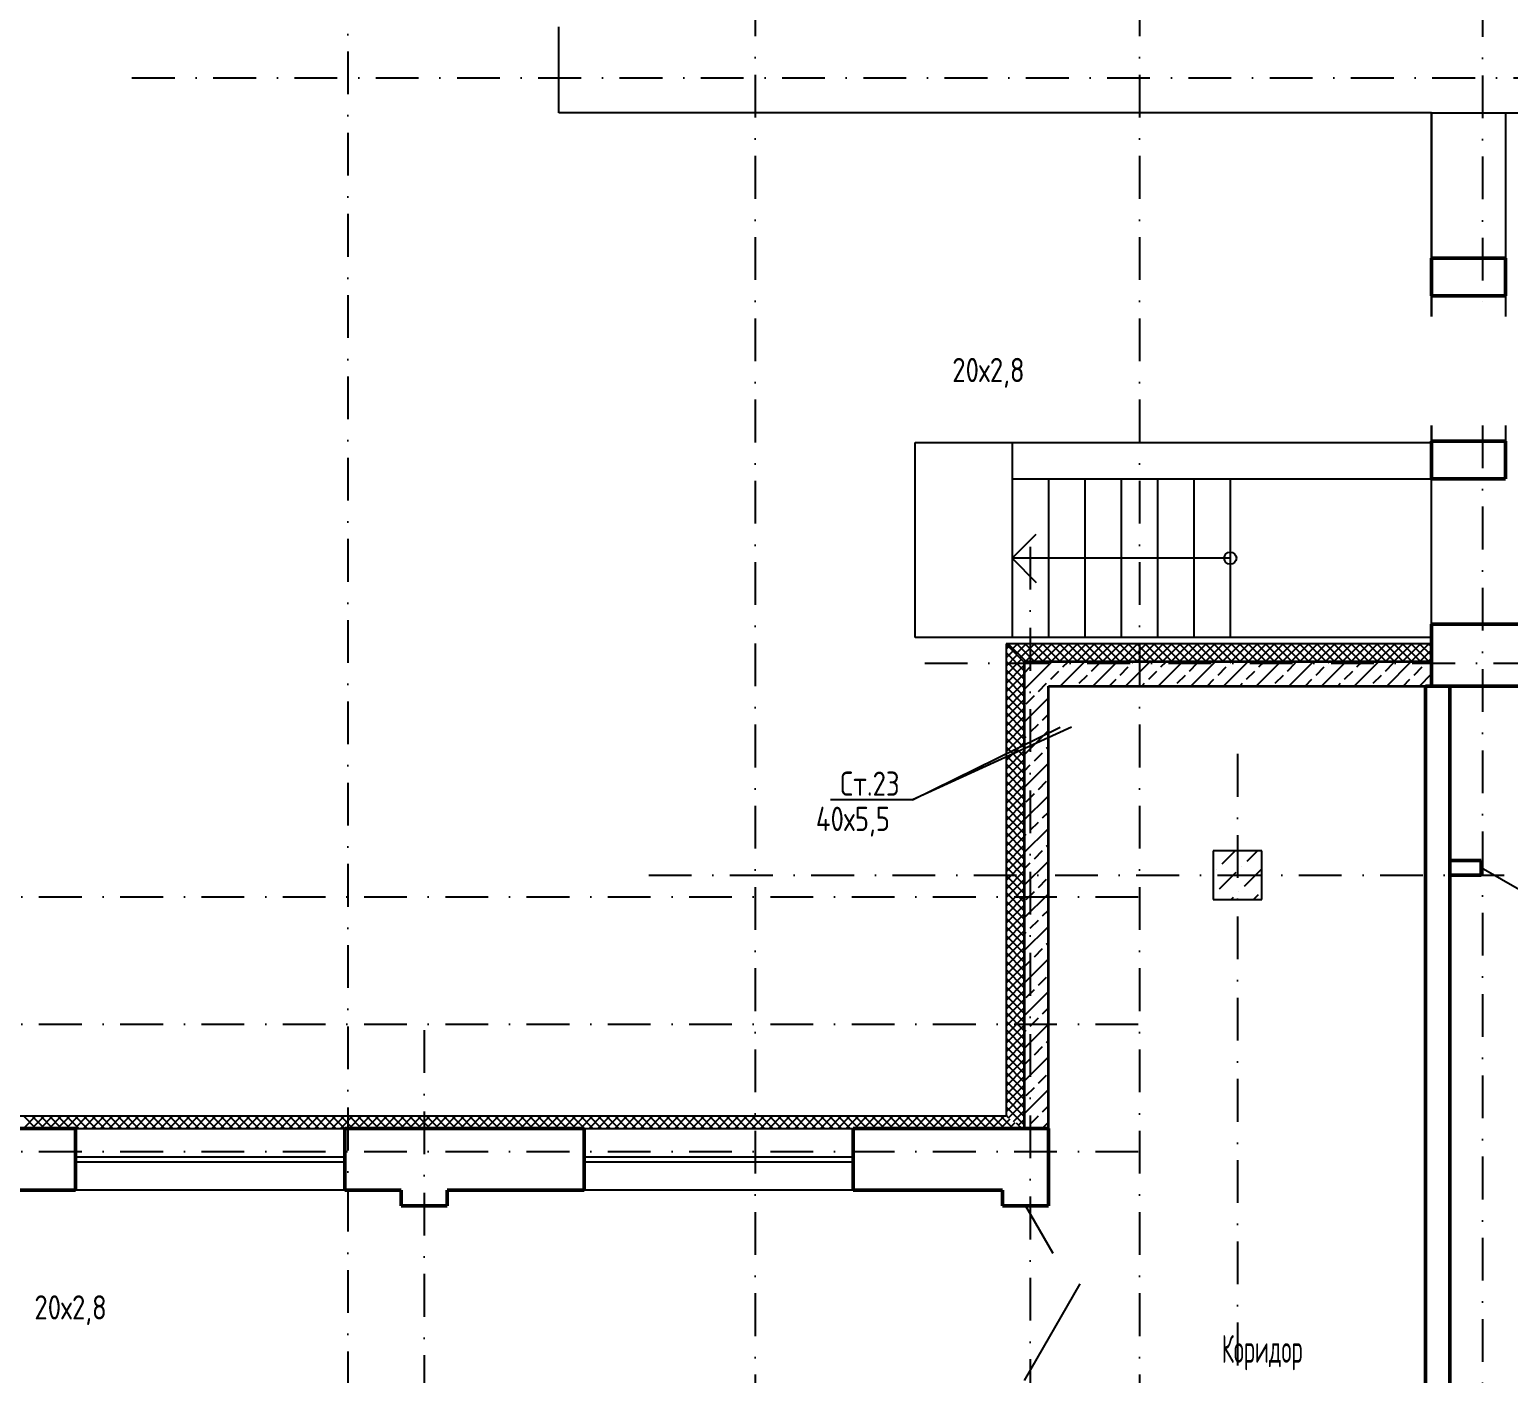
# Model space of a CAD drawing. Extents: x -1560602 to 321118, y -2308202 to -430103.
# Drawn here: x -1506414 to -1494215, y -2112327 to -2101237 of the extents above; entities that cross this region are included whole.
import ezdxf
from ezdxf.enums import TextEntityAlignment as Align

# ---------------------------------------------------------------- set-up
doc = ezdxf.new("R2010")
doc.units = 0
doc.header["$MEASUREMENT"] = 0
doc.linetypes.add('Dot & Dashed', pattern=[670.277762, 352.777767, -176.388884, 0, -141.111112])
doc.linetypes.add('Штрихпунктирная', pattern=[0.670278, 0.352778, -0.176389, 0, -0.141111])
doc.layers.get('0').update_dxf_attribs({"color": 255, "linetype": 'CONTINUOUS'})
doc.layers.add('Диафрагма', color=2, linetype='CONTINUOUS', lineweight=35)
doc.layers.add('стены', color=5, linetype='CONTINUOUS', lineweight=50)
for name, color, linetype in [('Колонна', 7, 'CONTINUOUS'), ('колонна нижнего ряда', 1, 'CONTINUOUS'), ('Оси', 253, 'Dot & Dashed'), ('отделка', 240, 'CONTINUOUS'), ('Текст', 7, 'CONTINUOUS'), ('Утеплитель', 6, 'CONTINUOUS')]:
    doc.layers.add(name, color=color, linetype=linetype)
doc.styles.get("Standard").update_dxf_attribs({"font": 'spds.shx', "width": 0.7, "height": 250})

msp = doc.modelspace()

# ---------------------------------------------------------------- linework, layer by layer
at = {"color": 0, "linetype": 'Continuous'}
for p, q in [((-1502049.3, -2101924.8), (-1502049.3, -2101214.8)), ((-1494849.3, -2101924.8), (-1502049.3, -2101924.8)), ((-1494849.3, -2103604.7), (-1494849.3, -2101924.8)), ((-1494849.3, -2106304.8), (-1494849.3, -2104503.8))]:
    msp.add_line(p, q, dxfattribs=at)
at = {"color": 0, "ltscale": 100}
for p, q in [((-1494849.3, -2101924.8), (-1494849.3, -2103604.7)), ((-1494849.3, -2101924.8), (-1483769.3, -2101924.8)), ((-1494239.3, -2101924.8), (-1494239.3, -2103604.7)), ((-1494849.3, -2104503.8), (-1494849.3, -2104944.8)), ((-1494239.3, -2104503.8), (-1494239.3, -2104944.8)), ((-1499109.3, -2106254.8), (-1499109.3, -2104644.8)), ((-1499109.3, -2104644.8), (-1494849.3, -2104644.8)), ((-1498309.3, -2104644.8), (-1498309.3, -2106254.8)), ((-1498309.3, -2104944.8), (-1494849.3, -2104944.8)), ((-1498009.3, -2104944.8), (-1498009.3, -2106254.8)), ((-1497709.3, -2104944.8), (-1497709.3, -2106254.8)), ((-1497409.3, -2104944.8), (-1497409.3, -2106254.8)), ((-1497109.3, -2104944.8), (-1497109.3, -2106254.8)), ((-1496809.3, -2104944.8), (-1496809.3, -2106254.8)), ((-1496509.3, -2104944.8), (-1496509.4, -2106254.8)), ((-1498309.3, -2105599.8), (-1498109.3, -2105399.8)), ((-1496509.3, -2105599.8), (-1498309.3, -2105599.8)), ((-1498309.3, -2105599.8), (-1498109.3, -2105799.8)), ((-1494849.3, -2106254.8), (-1499109.3, -2106254.8))]:
    msp.add_line(p, q, dxfattribs=at)
at = {"color": 0}
for p, q in [((-1497819.8, -2106993.4), (-1499131.8, -2107593.5, 0)), ((-1499131.8, -2107593.5, 0), (-1497913.7, -2106993.4, 0)), ((-1499131.8, -2107593.5, 0), (-1499806.4, -2107593.5, 0))]:
    msp.add_line(p, q, dxfattribs=at)
at = {"color": 0, "ltscale": 100}
msp.add_circle((-1496509.3, -2105599.8), 50, dxfattribs=at)
at = {"layer": 'Диафрагма', "color": 0, "ltscale": 100}
for p, q in [((-1498209.3, -2106454.8), (-1498209.3, -2110304.5)), ((-1494849.3, -2106454.8), (-1498209.3, -2106454.8)), ((-1494849.3, -2106654.8), (-1494849.3, -2106454.8)), ((-1498009.3, -2110304.5), (-1498009.3, -2106654.8)), ((-1498009.3, -2106654.8), (-1496529.3, -2106654.8)), ((-1496529.3, -2106654.8), (-1494849.3, -2106654.8))]:
    msp.add_line(p, q, dxfattribs=at)
at = {"layer": 'Диафрагма', "color": 0, "lineweight": -3, "ltscale": 100}
for p, q in [((-1498209.3, -2106682.1), (-1497982.1, -2106454.8)), ((-1498209.3, -2106547.3), (-1498159.2, -2106497.2)), ((-1498125.5, -2106463.5), (-1498116.8, -2106454.8)), ((-1497990.8, -2106598.2), (-1497923.4, -2106530.9)), ((-1497912.7, -2106654.8), (-1497712.7, -2106454.8)), ((-1497889.7, -2106497.2), (-1497847.4, -2106454.8)), ((-1497654, -2106530.9), (-1497586.7, -2106463.5)), ((-1497643.2, -2106654.8), (-1497443.2, -2106454.8)), ((-1497418.3, -2106564.5), (-1497350.9, -2106497.2)), ((-1497373.8, -2106654.8), (-1497173.8, -2106454.8)), ((-1497317.3, -2106463.5), (-1497308.5, -2106454.8)), ((-1497182.5, -2106598.2), (-1497115.2, -2106530.9)), ((-1497104.4, -2106654.8), (-1496904.4, -2106454.8)), ((-1497081.5, -2106497.2), (-1497039.1, -2106454.8)), ((-1496845.8, -2106530.9), (-1496778.4, -2106463.5)), ((-1496835, -2106654.8), (-1496635, -2106454.8)), ((-1496610.1, -2106564.5), (-1496542.7, -2106497.2)), ((-1496565.6, -2106654.8), (-1496365.6, -2106454.8)), ((-1496509, -2106463.5), (-1496500.3, -2106454.8)), ((-1496374.3, -2106598.2), (-1496307, -2106530.9)), ((-1496296.2, -2106654.8), (-1496096.2, -2106454.8)), ((-1496273.3, -2106497.2), (-1496230.9, -2106454.8)), ((-1496037.6, -2106530.9), (-1495970.2, -2106463.5)), ((-1496026.8, -2106654.8), (-1495826.8, -2106454.8)), ((-1495801.8, -2106564.5), (-1495734.5, -2106497.2)), ((-1495757.4, -2106654.8), (-1495557.4, -2106454.8)), ((-1495700.8, -2106463.5), (-1495692.1, -2106454.8)), ((-1495566.1, -2106598.2), (-1495498.8, -2106530.9)), ((-1495488, -2106654.8), (-1495288, -2106454.8)), ((-1495465.1, -2106497.2), (-1495422.7, -2106454.8)), ((-1495229.3, -2106530.9), (-1495162, -2106463.5)), ((-1495218.6, -2106654.8), (-1495018.6, -2106454.8)), ((-1494993.6, -2106564.5), (-1494926.3, -2106497.2)), ((-1494892.6, -2106463.5), (-1494883.9, -2106454.8)), ((-1498091.8, -2106699.2), (-1498024.4, -2106631.9)), ((-1497755, -2106631.9), (-1497687.7, -2106564.5)), ((-1497508.5, -2106654.8), (-1497452, -2106598.2)), ((-1497239.1, -2106654.8), (-1497216.2, -2106631.9)), ((-1496946.8, -2106631.9), (-1496879.5, -2106564.5)), ((-1496700.3, -2106654.8), (-1496643.7, -2106598.2)), ((-1496430.9, -2106654.8), (-1496408, -2106631.9)), ((-1496138.6, -2106631.9), (-1496071.2, -2106564.5)), ((-1495892.1, -2106654.8), (-1495835.5, -2106598.2)), ((-1495622.7, -2106654.8), (-1495599.8, -2106631.9)), ((-1495330.4, -2106631.9), (-1495263, -2106564.5)), ((-1495083.9, -2106654.8), (-1495027.3, -2106598.2)), ((-1494949.2, -2106654.8), (-1494849.3, -2106554.9)), ((-1498209.3, -2106951.5), (-1498009.3, -2106751.5)), ((-1498192.8, -2106800.3), (-1498125.5, -2106732.9)), ((-1498058.1, -2106935), (-1498009.3, -2106886.2)), ((-1498209.3, -2107220.9), (-1498009.3, -2107020.9)), ((-1498159.2, -2107036), (-1498091.8, -2106968.6)), ((-1498209.3, -2107086.2), (-1498192.8, -2107069.7)), ((-1498125.5, -2107271.7), (-1498058.1, -2107204.4)), ((-1498024.4, -2107170.7), (-1498009.3, -2107155.6)), ((-1498209.3, -2107490.3), (-1498009.3, -2107290.3)), ((-1498209.3, -2107355.6), (-1498159.2, -2107305.4)), ((-1498091.8, -2107507.5), (-1498024.4, -2107440.1)), ((-1498209.3, -2107759.7), (-1498009.3, -2107559.7)), ((-1498192.8, -2107608.5), (-1498125.5, -2107541.1)), ((-1498058.1, -2107743.2), (-1498009.3, -2107694.4)), ((-1498209.3, -2108029.1), (-1498009.3, -2107829.1)), ((-1498159.2, -2107844.2), (-1498091.8, -2107776.9)), ((-1498209.3, -2107894.4), (-1498192.8, -2107877.9)), ((-1498024.4, -2107978.9), (-1498009.3, -2107963.8)), ((-1498209.3, -2108298.5), (-1498009.3, -2108098.5)), ((-1498209.3, -2108163.8), (-1498159.2, -2108113.6)), ((-1498125.5, -2108080), (-1498058.1, -2108012.6)), ((-1498192.8, -2108416.7), (-1498125.5, -2108349.4)), ((-1498091.8, -2108315.7), (-1498024.4, -2108248.3)), ((-1498209.3, -2108567.9), (-1498009.3, -2108367.9)), ((-1498159.2, -2108652.4), (-1498091.8, -2108585.1)), ((-1498058.1, -2108551.4), (-1498009.3, -2108502.6)), ((-1498209.3, -2108837.3), (-1498009.3, -2108637.3)), ((-1498209.3, -2108702.6), (-1498192.8, -2108686.1)), ((-1498125.5, -2108888.2), (-1498058.1, -2108820.8)), ((-1498024.4, -2108787.2), (-1498009.3, -2108772)), ((-1498209.3, -2109106.7), (-1498009.3, -2108906.7)), ((-1498209.3, -2108972), (-1498159.2, -2108921.9)), ((-1498091.8, -2109123.9), (-1498024.4, -2109056.6)), ((-1498209.3, -2109376.1), (-1498009.3, -2109176.1)), ((-1498192.8, -2109224.9), (-1498125.5, -2109157.6)), ((-1498058.1, -2109359.6), (-1498009.3, -2109310.8)), ((-1498209.3, -2109645.5), (-1498009.3, -2109445.5)), ((-1498159.2, -2109460.7), (-1498091.8, -2109393.3)), ((-1498209.3, -2109510.8), (-1498192.8, -2109494.3)), ((-1498024.4, -2109595.4), (-1498009.3, -2109580.2)), ((-1498125.5, -2109696.4), (-1498058.1, -2109629.1)), ((-1498209.3, -2109914.9), (-1498009.3, -2109714.9)), ((-1498209.3, -2109780.2), (-1498159.2, -2109730.1)), ((-1498091.8, -2109932.1), (-1498024.4, -2109864.8)), ((-1498209.3, -2110184.4), (-1498009.3, -2109984.4)), ((-1498192.8, -2110033.2), (-1498125.5, -2109965.8)), ((-1498058.1, -2110167.9), (-1498009.3, -2110119.1)), ((-1498194.7, -2110304.5), (-1498192.8, -2110302.6)), ((-1498159.2, -2110268.9), (-1498091.8, -2110201.5)), ((-1498060, -2110304.5), (-1498009.3, -2110253.8))]:
    msp.add_line(p, q, dxfattribs=at)
at = {"layer": 'Диафрагма', "color": 0, "linetype": 'Continuous'}
msp.add_line((-1498009.3, -2110304.5), (-1498209.3, -2110304.5), dxfattribs=at)
msp.add_line((-1498009.3, -2110304.5), (-1498209.3, -2110304.5), dxfattribs=at)
at = {"layer": 'Колонна', "color": 0, "linetype": 'Continuous'}
for p, q in [((-1496249.3, -2108014.8), (-1496649.3, -2108014.8)), ((-1496649.3, -2108014.8), (-1496649.3, -2108414.8)), ((-1496249.3, -2108414.8), (-1496249.3, -2108014.8)), ((-1496649.3, -2108414.8), (-1496249.3, -2108414.8))]:
    msp.add_line(p, q, dxfattribs=at)
at = {"layer": 'колонна нижнего ряда', "color": 0, "ltscale": 100}
for p, q in [((-1496575.9, -2108121.5), (-1496469.2, -2108014.8)), ((-1496369, -2108098.5), (-1496285.4, -2108014.8)), ((-1496621.8, -2108167.4), (-1496621.8, -2108167.4)), ((-1496598.8, -2108328.3), (-1496461, -2108190.4)), ((-1496415, -2108144.4), (-1496415, -2108144.4)), ((-1496392, -2108305.3), (-1496254.1, -2108167.4)), ((-1496438, -2108351.3), (-1496438, -2108351.3)), ((-1496644.8, -2108374.2), (-1496644.8, -2108374.2)), ((-1496501.5, -2108414.8), (-1496483.9, -2108397.2)), ((-1496317.7, -2108414.8), (-1496277.1, -2108374.2))]:
    msp.add_line(p, q, dxfattribs=at)
at = {"layer": 'Оси', "color": 0, "linetype": 'Штрихпунктирная', "lineweight": -3, "ltscale": 1000}
for p, q in [((-1500429.3, -2075464.8), (-1500429.3, -2120572.2)), ((-1497259.3, -2075464.8), (-1497259.3, -2128922.6)), ((-1503789.3, -2077284.8), (-1503789.3, -2121201.6)), ((-1494429.3, -2083514.8), (-1494429.3, -2103604.7)), ((-1505569.2, -2101634.8), (-1479114.3, -2101634.8)), ((-1494429.3, -2104503.8), (-1494429.3, -2132549.8)), ((-1498159.3, -2105504.8), (-1498159.3, -2128885.1)), ((-1499029.9, -2106464.8), (-1479114.3, -2106464.8)), ((-1496449.3, -2107214.8), (-1496449.3, -2132549.8)), ((-1501306.6, -2108214.8), (-1479114.3, -2108214.8)), ((-1556614.6, -2108394.8), (-1497159.3, -2108394.8)), ((-1556614.6, -2109444.8), (-1497159.3, -2109444.8)), ((-1503159.3, -2109494.5), (-1503159.3, -2121201.6)), ((-1556614.6, -2110494.8), (-1497159.3, -2110494.8))]:
    msp.add_line(p, q, dxfattribs=at)
at = {"layer": 'отделка', "color": 0, "ltscale": 100}
for p, q in [((-1493651.2, -2108609.8), (-1494439.3, -2108154.8)), ((-1506034.3, -2110304.5), (-1503814.3, -2110304.5)), ((-1501839.3, -2110304.5), (-1499619.3, -2110304.5)), ((-1506034.3, -2110539.5), (-1503814.3, -2110539.5)), ((-1501839.3, -2110539.5), (-1499619.3, -2110539.5)), ((-1506034.3, -2110579.5), (-1503814.3, -2110579.5)), ((-1501839.3, -2110579.5), (-1499619.3, -2110579.5)), ((-1503814.3, -2110814.5), (-1506034.3, -2110814.5)), ((-1499619.3, -2110814.5), (-1501839.3, -2110814.5)), ((-1498199.3, -2110944.5), (-1497974.3, -2111334.2)), ((-1498206.8, -2112384.5), (-1497746.8, -2111587.7))]:
    msp.add_line(p, q, dxfattribs=at)
at = {"layer": 'стены', "color": 0, "ltscale": 100}
for p, q in [((-1494849.3, -2103124.8), (-1494239.3, -2103124.8)), ((-1494849.3, -2103434.8), (-1494849.3, -2103124.8)), ((-1494239.3, -2103124.8), (-1494239.3, -2103434.8)), ((-1494239.3, -2103434.8), (-1494849.3, -2103434.8)), ((-1494849.3, -2104634.8), (-1494239.3, -2104634.8)), ((-1494849.3, -2104944.8), (-1494849.3, -2104634.8)), ((-1494239.3, -2104634.8), (-1494239.3, -2104944.8)), ((-1494239.3, -2104944.8), (-1494849.3, -2104944.8)), ((-1494849.3, -2106144.8), (-1485096.6, -2106144.8)), ((-1494849.3, -2106654.8), (-1494849.3, -2106144.8)), ((-1494899.3, -2106654.8), (-1494699.3, -2106654.8)), ((-1485096.6, -2106654.8), (-1494849.3, -2106654.8)), ((-1494699.3, -2106654.8), (-1485096.6, -2106654.8)), ((-1494439.3, -2108214.8), (-1494439.3, -2108094.8))]:
    msp.add_line(p, q, dxfattribs=at)
at = {"layer": 'стены', "color": 0, "linetype": 'Continuous'}
for p, q in [((-1494899.3, -2106654.8), (-1494899.3, -2117214.8)), ((-1494699.3, -2117214.8), (-1494699.3, -2106654.8)), ((-1494439.3, -2108094.8), (-1494699.3, -2108094.8)), ((-1494699.3, -2108214.8), (-1494439.3, -2108214.8)), ((-1506034.3, -2110304.5), (-1509338, -2110304.5)), ((-1506034.3, -2110304.5), (-1506034.3, -2110374.5)), ((-1506034.3, -2110304.5), (-1506034.3, -2110374.5)), ((-1501839.3, -2110304.5), (-1503814.3, -2110304.5)), ((-1503814.3, -2110304.5), (-1503814.3, -2110374.5)), ((-1503814.3, -2110304.5), (-1503814.3, -2110374.5)), ((-1501839.3, -2110304.5), (-1501839.3, -2110374.5)), ((-1501839.3, -2110304.5), (-1501839.3, -2110374.5)), ((-1498009.3, -2110304.5), (-1499619.3, -2110304.5)), ((-1499619.3, -2110304.5), (-1499619.3, -2110814.5)), ((-1498009.3, -2110814.5), (-1498009.3, -2110304.5)), ((-1506034.3, -2110374.5), (-1506034.3, -2110814.5)), ((-1503814.3, -2110374.5), (-1503814.3, -2110814.5)), ((-1501839.3, -2110374.5), (-1501839.3, -2110814.5)), ((-1509359.3, -2110814.5), (-1506034.3, -2110814.5)), ((-1503814.3, -2110814.5), (-1503349.3, -2110814.5)), ((-1503349.3, -2110814.5), (-1503349.3, -2110944.5)), ((-1502969.3, -2110944.5), (-1502969.3, -2110814.5)), ((-1502969.3, -2110814.5), (-1501839.3, -2110814.5)), ((-1499619.3, -2110814.5), (-1498389.3, -2110814.5)), ((-1498389.3, -2110814.5), (-1498389.3, -2110944.5)), ((-1498009.3, -2110944.5), (-1498009.3, -2110814.5)), ((-1502969.3, -2110944.5), (-1503349.3, -2110944.5)), ((-1498389.3, -2110944.5), (-1498009.3, -2110944.5)), ((-1498389.3, -2110944.5), (-1498389.3, -2110944.5)), ((-1498389.3, -2110944.5), (-1498389.3, -2110944.5))]:
    msp.add_line(p, q, dxfattribs=at)
at = {"layer": 'Утеплитель', "color": 0, "ltscale": 100}
for p, q in [((-1494849.3, -2106304.8), (-1498359.3, -2106304.8)), ((-1498359.3, -2106304.8), (-1498359.3, -2110204.5)), ((-1498209.3, -2106457.6), (-1498359.3, -2106307.6)), ((-1498359.3, -2106349.6), (-1498336.9, -2106327.2)), ((-1498359.3, -2106420.3), (-1498301.5, -2106362.6)), ((-1498209.3, -2106528.3), (-1498359.3, -2106378.3)), ((-1498359.3, -2106491.1), (-1498266.2, -2106397.9)), ((-1498347.3, -2106316.9), (-1498335.2, -2106304.8)), ((-1498191.4, -2106454.8), (-1498341.4, -2106304.8)), ((-1498311.9, -2106352.2), (-1498264.5, -2106304.8)), ((-1498276.5, -2106387.6), (-1498193.8, -2106304.8)), ((-1498120.7, -2106454.8), (-1498270.7, -2106304.8)), ((-1498241.2, -2106422.9), (-1498123.1, -2106304.8)), ((-1498202.4, -2106454.8), (-1498052.4, -2106304.8)), ((-1498050, -2106454.8), (-1498200, -2106304.8)), ((-1498131.6, -2106454.8), (-1497981.6, -2106304.8)), ((-1497979.3, -2106454.8), (-1498129.3, -2106304.8)), ((-1498060.9, -2106454.8), (-1497910.9, -2106304.8)), ((-1497908.6, -2106454.8), (-1498058.6, -2106304.8)), ((-1497990.2, -2106454.8), (-1497840.2, -2106304.8)), ((-1497837.9, -2106454.8), (-1497987.9, -2106304.8)), ((-1497919.5, -2106454.8), (-1497769.5, -2106304.8)), ((-1497767.2, -2106454.8), (-1497917.2, -2106304.8)), ((-1497848.8, -2106454.8), (-1497698.8, -2106304.8)), ((-1497696.5, -2106454.8), (-1497846.5, -2106304.8)), ((-1497778.1, -2106454.8), (-1497628.1, -2106304.8)), ((-1497625.7, -2106454.8), (-1497775.7, -2106304.8)), ((-1497707.4, -2106454.8), (-1497557.4, -2106304.8)), ((-1497555, -2106454.8), (-1497705, -2106304.8)), ((-1497636.7, -2106454.8), (-1497486.7, -2106304.8)), ((-1497484.3, -2106454.8), (-1497634.3, -2106304.8)), ((-1497566, -2106454.8), (-1497416, -2106304.8)), ((-1497413.6, -2106454.8), (-1497563.6, -2106304.8)), ((-1497495.2, -2106454.8), (-1497345.2, -2106304.8)), ((-1497342.9, -2106454.8), (-1497492.9, -2106304.8)), ((-1497424.5, -2106454.8), (-1497274.5, -2106304.8)), ((-1497272.2, -2106454.8), (-1497422.2, -2106304.8)), ((-1497353.8, -2106454.8), (-1497203.8, -2106304.8)), ((-1497201.5, -2106454.8), (-1497351.5, -2106304.8)), ((-1497283.1, -2106454.8), (-1497133.1, -2106304.8)), ((-1497130.8, -2106454.8), (-1497280.8, -2106304.8)), ((-1497212.4, -2106454.8), (-1497062.4, -2106304.8)), ((-1497060.1, -2106454.8), (-1497210.1, -2106304.8)), ((-1497141.7, -2106454.8), (-1496991.7, -2106304.8)), ((-1496989.4, -2106454.8), (-1497139.4, -2106304.8)), ((-1497071, -2106454.8), (-1496921, -2106304.8)), ((-1496918.6, -2106454.8), (-1497068.6, -2106304.8)), ((-1497000.3, -2106454.8), (-1496850.3, -2106304.8)), ((-1496847.9, -2106454.8), (-1496997.9, -2106304.8)), ((-1496929.6, -2106454.8), (-1496779.6, -2106304.8)), ((-1496777.2, -2106454.8), (-1496927.2, -2106304.8)), ((-1496858.8, -2106454.8), (-1496708.8, -2106304.8)), ((-1496706.5, -2106454.8), (-1496856.5, -2106304.8)), ((-1496788.1, -2106454.8), (-1496638.1, -2106304.8)), ((-1496635.8, -2106454.8), (-1496785.8, -2106304.8)), ((-1496717.4, -2106454.8), (-1496567.4, -2106304.8)), ((-1496565.1, -2106454.8), (-1496715.1, -2106304.8)), ((-1496646.7, -2106454.8), (-1496496.7, -2106304.8)), ((-1496494.4, -2106454.8), (-1496644.4, -2106304.8)), ((-1496576, -2106454.8), (-1496426, -2106304.8)), ((-1496423.7, -2106454.8), (-1496573.7, -2106304.8)), ((-1496505.3, -2106454.8), (-1496355.3, -2106304.8)), ((-1496353, -2106454.8), (-1496503, -2106304.8)), ((-1496434.6, -2106454.8), (-1496284.6, -2106304.8)), ((-1496282.2, -2106454.8), (-1496432.2, -2106304.8)), ((-1496363.9, -2106454.8), (-1496213.9, -2106304.8)), ((-1496211.5, -2106454.8), (-1496361.5, -2106304.8)), ((-1496293.2, -2106454.8), (-1496143.2, -2106304.8)), ((-1496140.8, -2106454.8), (-1496290.8, -2106304.8)), ((-1496222.5, -2106454.8), (-1496072.5, -2106304.8)), ((-1496070.1, -2106454.8), (-1496220.1, -2106304.8)), ((-1496151.7, -2106454.8), (-1496001.7, -2106304.8)), ((-1495999.4, -2106454.8), (-1496149.4, -2106304.8)), ((-1496081, -2106454.8), (-1495931, -2106304.8)), ((-1495928.7, -2106454.8), (-1496078.7, -2106304.8)), ((-1496010.3, -2106454.8), (-1495860.3, -2106304.8)), ((-1495858, -2106454.8), (-1496008, -2106304.8)), ((-1495939.6, -2106454.8), (-1495789.6, -2106304.8)), ((-1495787.3, -2106454.8), (-1495937.3, -2106304.8)), ((-1495868.9, -2106454.8), (-1495718.9, -2106304.8)), ((-1495716.6, -2106454.8), (-1495866.6, -2106304.8)), ((-1495798.2, -2106454.8), (-1495648.2, -2106304.8)), ((-1495645.8, -2106454.8), (-1495795.8, -2106304.8)), ((-1495727.5, -2106454.8), (-1495577.5, -2106304.8)), ((-1495575.1, -2106454.8), (-1495725.1, -2106304.8)), ((-1495656.8, -2106454.8), (-1495506.8, -2106304.8)), ((-1495504.4, -2106454.8), (-1495654.4, -2106304.8)), ((-1495586.1, -2106454.8), (-1495436.1, -2106304.8)), ((-1495433.7, -2106454.8), (-1495583.7, -2106304.8)), ((-1495515.3, -2106454.8), (-1495365.3, -2106304.8)), ((-1495363, -2106454.8), (-1495513, -2106304.8)), ((-1495444.6, -2106454.8), (-1495294.6, -2106304.8)), ((-1495292.3, -2106454.8), (-1495442.3, -2106304.8)), ((-1495373.9, -2106454.8), (-1495223.9, -2106304.8)), ((-1495221.6, -2106454.8), (-1495371.6, -2106304.8)), ((-1495303.2, -2106454.8), (-1495153.2, -2106304.8)), ((-1495150.9, -2106454.8), (-1495300.9, -2106304.8)), ((-1495232.5, -2106454.8), (-1495082.5, -2106304.8)), ((-1495080.2, -2106454.8), (-1495230.2, -2106304.8)), ((-1495161.8, -2106454.8), (-1495011.8, -2106304.8)), ((-1495009.5, -2106454.8), (-1495159.5, -2106304.8)), ((-1495091.1, -2106454.8), (-1494941.1, -2106304.8)), ((-1494938.7, -2106454.8), (-1495088.7, -2106304.8)), ((-1495020.4, -2106454.8), (-1494870.4, -2106304.8)), ((-1494868, -2106454.8), (-1495018, -2106304.8)), ((-1494949.7, -2106454.8), (-1494849.3, -2106354.5)), ((-1494849.3, -2106402.8), (-1494947.3, -2106304.8)), ((-1494849.3, -2106332.1), (-1494876.6, -2106304.8)), ((-1494849.3, -2106454.8), (-1494849.3, -2106304.8)), ((-1498359.3, -2106561.8), (-1498230.8, -2106433.3)), ((-1498209.3, -2106599), (-1498359.3, -2106449)), ((-1498359.3, -2106632.5), (-1498209.3, -2106482.5)), ((-1498209.3, -2106669.8), (-1498359.3, -2106519.8)), ((-1494879, -2106454.8), (-1494849.3, -2106425.2)), ((-1498359.3, -2106703.2), (-1498209.3, -2106553.2)), ((-1498209.3, -2106740.5), (-1498359.3, -2106590.5)), ((-1498359.3, -2106773.9), (-1498209.3, -2106623.9)), ((-1498209.3, -2106811.2), (-1498359.3, -2106661.2)), ((-1498359.3, -2106844.6), (-1498209.3, -2106694.6)), ((-1498209.3, -2106881.9), (-1498359.3, -2106731.9)), ((-1498359.3, -2106915.3), (-1498209.3, -2106765.3)), ((-1498209.3, -2106952.6), (-1498359.3, -2106802.6)), ((-1498359.3, -2106986), (-1498209.3, -2106836)), ((-1498209.3, -2107023.3), (-1498359.3, -2106873.3)), ((-1498359.3, -2107056.7), (-1498209.3, -2106906.7)), ((-1498209.3, -2107094), (-1498359.3, -2106944)), ((-1498359.3, -2107127.4), (-1498209.3, -2106977.4)), ((-1498209.3, -2107164.7), (-1498359.3, -2107014.7)), ((-1498359.3, -2107198.2), (-1498209.3, -2107048.2)), ((-1498209.3, -2107235.4), (-1498359.3, -2107085.4)), ((-1498359.3, -2107268.9), (-1498209.3, -2107118.9)), ((-1498209.3, -2107306.2), (-1498359.3, -2107156.2)), ((-1498359.3, -2107339.6), (-1498209.3, -2107189.6)), ((-1498209.3, -2107376.9), (-1498359.3, -2107226.9)), ((-1498359.3, -2107410.3), (-1498209.3, -2107260.3)), ((-1498209.3, -2107447.6), (-1498359.3, -2107297.6)), ((-1498359.3, -2107481), (-1498209.3, -2107331)), ((-1498209.3, -2107518.3), (-1498359.3, -2107368.3)), ((-1498359.3, -2107551.7), (-1498209.3, -2107401.7)), ((-1498209.3, -2107589), (-1498359.3, -2107439)), ((-1498359.3, -2107622.4), (-1498209.3, -2107472.4)), ((-1498209.3, -2107659.7), (-1498359.3, -2107509.7)), ((-1498359.3, -2107693.1), (-1498209.3, -2107543.1)), ((-1498209.3, -2107730.4), (-1498359.3, -2107580.4)), ((-1498359.3, -2107763.8), (-1498209.3, -2107613.8)), ((-1498209.3, -2107801.1), (-1498359.3, -2107651.1)), ((-1498359.3, -2107834.6), (-1498209.3, -2107684.6)), ((-1498209.3, -2107871.8), (-1498359.3, -2107721.8)), ((-1498359.3, -2107905.3), (-1498209.3, -2107755.3)), ((-1498209.3, -2107942.6), (-1498359.3, -2107792.6)), ((-1498359.3, -2107976), (-1498209.3, -2107826)), ((-1498209.3, -2108013.3), (-1498359.3, -2107863.3)), ((-1498359.3, -2108046.7), (-1498209.3, -2107896.7)), ((-1498209.3, -2108084), (-1498359.3, -2107934)), ((-1498359.3, -2108117.4), (-1498209.3, -2107967.4)), ((-1498209.3, -2108154.7), (-1498359.3, -2108004.7)), ((-1498359.3, -2108188.1), (-1498209.3, -2108038.1)), ((-1498209.3, -2108225.4), (-1498359.3, -2108075.4)), ((-1498359.3, -2108258.8), (-1498209.3, -2108108.8)), ((-1498209.3, -2108296.1), (-1498359.3, -2108146.1)), ((-1498359.3, -2108329.5), (-1498209.3, -2108179.5)), ((-1498209.3, -2108366.8), (-1498359.3, -2108216.8)), ((-1498359.3, -2108400.2), (-1498209.3, -2108250.2)), ((-1498209.3, -2108437.5), (-1498359.3, -2108287.5)), ((-1498359.3, -2108471), (-1498209.3, -2108321)), ((-1498209.3, -2108508.2), (-1498359.3, -2108358.2)), ((-1498359.3, -2108541.7), (-1498209.3, -2108391.7)), ((-1498209.3, -2108578.9), (-1498359.3, -2108428.9)), ((-1498359.3, -2108612.4), (-1498209.3, -2108462.4)), ((-1498209.3, -2108649.7), (-1498359.3, -2108499.7)), ((-1498359.3, -2108683.1), (-1498209.3, -2108533.1)), ((-1498209.3, -2108720.4), (-1498359.3, -2108570.4)), ((-1498359.3, -2108753.8), (-1498209.3, -2108603.8)), ((-1498209.3, -2108791.1), (-1498359.3, -2108641.1)), ((-1498359.3, -2108824.5), (-1498209.3, -2108674.5)), ((-1498209.3, -2108861.8), (-1498359.3, -2108711.8)), ((-1498359.3, -2108895.2), (-1498209.3, -2108745.2)), ((-1498209.3, -2108932.5), (-1498359.3, -2108782.5)), ((-1498359.3, -2108965.9), (-1498209.3, -2108815.9)), ((-1498209.3, -2109003.2), (-1498359.3, -2108853.2)), ((-1498359.3, -2109036.6), (-1498209.3, -2108886.6)), ((-1498209.3, -2109073.9), (-1498359.3, -2108923.9)), ((-1498359.3, -2109107.3), (-1498209.3, -2108957.3)), ((-1498209.3, -2109144.6), (-1498359.3, -2108994.6)), ((-1498359.3, -2109178.1), (-1498209.3, -2109028.1)), ((-1498209.3, -2109215.3), (-1498359.3, -2109065.3)), ((-1498359.3, -2109248.8), (-1498209.3, -2109098.8)), ((-1498209.3, -2109286.1), (-1498359.3, -2109136.1)), ((-1498359.3, -2109319.5), (-1498209.3, -2109169.5)), ((-1498209.3, -2109356.8), (-1498359.3, -2109206.8)), ((-1498359.3, -2109390.2), (-1498209.3, -2109240.2)), ((-1498209.3, -2109427.5), (-1498359.3, -2109277.5)), ((-1498359.3, -2109460.9), (-1498209.3, -2109310.9)), ((-1498209.3, -2109498.2), (-1498359.3, -2109348.2)), ((-1498359.3, -2109531.6), (-1498209.3, -2109381.6)), ((-1498209.3, -2109568.9), (-1498359.3, -2109418.9)), ((-1498359.3, -2109602.3), (-1498209.3, -2109452.3)), ((-1498209.3, -2109639.6), (-1498359.3, -2109489.6)), ((-1498359.3, -2109673), (-1498209.3, -2109523)), ((-1498209.3, -2109710.3), (-1498359.3, -2109560.3)), ((-1498359.3, -2109743.7), (-1498209.3, -2109593.7)), ((-1498209.3, -2109781), (-1498359.3, -2109631)), ((-1498359.3, -2109814.5), (-1498209.3, -2109664.5)), ((-1498209.3, -2109851.7), (-1498359.3, -2109701.7)), ((-1498359.3, -2109885.2), (-1498209.3, -2109735.2)), ((-1498209.3, -2109922.5), (-1498359.3, -2109772.5)), ((-1498359.3, -2109955.9), (-1498209.3, -2109805.9)), ((-1498209.3, -2109993.2), (-1498359.3, -2109843.2)), ((-1498359.3, -2110026.6), (-1498209.3, -2109876.6)), ((-1498209.3, -2110063.9), (-1498359.3, -2109913.9)), ((-1498359.3, -2110097.3), (-1498209.3, -2109947.3)), ((-1498209.3, -2110134.6), (-1498359.3, -2109984.6)), ((-1498359.3, -2110168), (-1498209.3, -2110018)), ((-1498209.3, -2110205.3), (-1498359.3, -2110055.3)), ((-1498209.3, -2110276), (-1498359.3, -2110126)), ((-1498338.8, -2110218.2), (-1498209.3, -2110088.7)), ((-1498296.3, -2110246.4), (-1498209.3, -2110159.4)), ((-1498336.1, -2110219.9), (-1498359.3, -2110196.7)), ((-1498253.9, -2110274.7), (-1498209.3, -2110230.1)), ((-1498211.5, -2110303), (-1498209.3, -2110300.8))]:
    msp.add_line(p, q, dxfattribs=at)
at = {"layer": 'Утеплитель', "color": 0, "linetype": 'Continuous'}
for p, q in [((-1498359.3, -2110204.5), (-1508894.3, -2110204.5)), ((-1506465.4, -2110304.5), (-1506365.4, -2110204.5)), ((-1506362.6, -2110304.5), (-1506462.6, -2110204.5)), ((-1506394.6, -2110304.5), (-1506294.6, -2110204.5)), ((-1506291.9, -2110304.5), (-1506391.9, -2110204.5)), ((-1506323.9, -2110304.5), (-1506223.9, -2110204.5)), ((-1506221.2, -2110304.5), (-1506321.2, -2110204.5)), ((-1506253.2, -2110304.5), (-1506153.2, -2110204.5)), ((-1506150.5, -2110304.5), (-1506250.5, -2110204.5)), ((-1506182.5, -2110304.5), (-1506082.5, -2110204.5)), ((-1506079.7, -2110304.5), (-1506179.7, -2110204.5)), ((-1506111.8, -2110304.5), (-1506011.8, -2110204.5)), ((-1506009, -2110304.5), (-1506109, -2110204.5)), ((-1506041.1, -2110304.5), (-1505941.1, -2110204.5)), ((-1505938.3, -2110304.5), (-1506038.3, -2110204.5)), ((-1505970.4, -2110304.5), (-1505870.4, -2110204.5)), ((-1505867.6, -2110304.5), (-1505967.6, -2110204.5)), ((-1505899.7, -2110304.5), (-1505799.7, -2110204.5)), ((-1505796.9, -2110304.5), (-1505896.9, -2110204.5)), ((-1505829, -2110304.5), (-1505729, -2110204.5)), ((-1505726.2, -2110304.5), (-1505826.2, -2110204.5)), ((-1505758.3, -2110304.5), (-1505658.3, -2110204.5)), ((-1505655.5, -2110304.5), (-1505755.5, -2110204.5)), ((-1505687.5, -2110304.5), (-1505587.5, -2110204.5)), ((-1505584.8, -2110304.5), (-1505684.8, -2110204.5)), ((-1505616.8, -2110304.5), (-1505516.8, -2110204.5)), ((-1505514.1, -2110304.5), (-1505614.1, -2110204.5)), ((-1505546.1, -2110304.5), (-1505446.1, -2110204.5)), ((-1505443.4, -2110304.5), (-1505543.4, -2110204.5)), ((-1505475.4, -2110304.5), (-1505375.4, -2110204.5)), ((-1505372.6, -2110304.5), (-1505472.6, -2110204.5)), ((-1505404.7, -2110304.5), (-1505304.7, -2110204.5)), ((-1505301.9, -2110304.5), (-1505401.9, -2110204.5)), ((-1505334, -2110304.5), (-1505234, -2110204.5)), ((-1505231.2, -2110304.5), (-1505331.2, -2110204.5)), ((-1505263.3, -2110304.5), (-1505163.3, -2110204.5)), ((-1505160.5, -2110304.5), (-1505260.5, -2110204.5)), ((-1505192.6, -2110304.5), (-1505092.6, -2110204.5)), ((-1505089.8, -2110304.5), (-1505189.8, -2110204.5)), ((-1505121.9, -2110304.5), (-1505021.9, -2110204.5)), ((-1505019.1, -2110304.5), (-1505119.1, -2110204.5)), ((-1505051.1, -2110304.5), (-1504951.1, -2110204.5)), ((-1504948.4, -2110304.5), (-1505048.4, -2110204.5)), ((-1504980.4, -2110304.5), (-1504880.4, -2110204.5)), ((-1504877.7, -2110304.5), (-1504977.7, -2110204.5)), ((-1504909.7, -2110304.5), (-1504809.7, -2110204.5)), ((-1504807, -2110304.5), (-1504907, -2110204.5)), ((-1504839, -2110304.5), (-1504739, -2110204.5)), ((-1504736.2, -2110304.5), (-1504836.2, -2110204.5)), ((-1504768.3, -2110304.5), (-1504668.3, -2110204.5)), ((-1504665.5, -2110304.5), (-1504765.5, -2110204.5)), ((-1504697.6, -2110304.5), (-1504597.6, -2110204.5)), ((-1504594.8, -2110304.5), (-1504694.8, -2110204.5)), ((-1504626.9, -2110304.5), (-1504526.9, -2110204.5)), ((-1504524.1, -2110304.5), (-1504624.1, -2110204.5)), ((-1504556.2, -2110304.5), (-1504456.2, -2110204.5)), ((-1504453.4, -2110304.5), (-1504553.4, -2110204.5)), ((-1504485.5, -2110304.5), (-1504385.5, -2110204.5)), ((-1504382.7, -2110304.5), (-1504482.7, -2110204.5)), ((-1504414.7, -2110304.5), (-1504314.7, -2110204.5)), ((-1504312, -2110304.5), (-1504412, -2110204.5)), ((-1504344, -2110304.5), (-1504244, -2110204.5)), ((-1504241.3, -2110304.5), (-1504341.3, -2110204.5)), ((-1504273.3, -2110304.5), (-1504173.3, -2110204.5)), ((-1504170.6, -2110304.5), (-1504270.6, -2110204.5)), ((-1504202.6, -2110304.5), (-1504102.6, -2110204.5)), ((-1504099.9, -2110304.5), (-1504199.9, -2110204.5)), ((-1504131.9, -2110304.5), (-1504031.9, -2110204.5)), ((-1504029.1, -2110304.5), (-1504129.1, -2110204.5)), ((-1504061.2, -2110304.5), (-1503961.2, -2110204.5)), ((-1503958.4, -2110304.5), (-1504058.4, -2110204.5)), ((-1503990.5, -2110304.5), (-1503890.5, -2110204.5)), ((-1503887.7, -2110304.5), (-1503987.7, -2110204.5)), ((-1503919.8, -2110304.5), (-1503819.8, -2110204.5)), ((-1503817, -2110304.5), (-1503917, -2110204.5)), ((-1503849.1, -2110304.5), (-1503749.1, -2110204.5)), ((-1503746.3, -2110304.5), (-1503846.3, -2110204.5)), ((-1503778.4, -2110304.5), (-1503678.4, -2110204.5)), ((-1503675.6, -2110304.5), (-1503775.6, -2110204.5)), ((-1503707.6, -2110304.5), (-1503607.6, -2110204.5)), ((-1503604.9, -2110304.5), (-1503704.9, -2110204.5)), ((-1503636.9, -2110304.5), (-1503536.9, -2110204.5)), ((-1503534.2, -2110304.5), (-1503634.2, -2110204.5)), ((-1503566.2, -2110304.5), (-1503466.2, -2110204.5)), ((-1503463.5, -2110304.5), (-1503563.5, -2110204.5)), ((-1503495.5, -2110304.5), (-1503395.5, -2110204.5)), ((-1503392.7, -2110304.5), (-1503492.7, -2110204.5)), ((-1503424.8, -2110304.5), (-1503324.8, -2110204.5)), ((-1503322, -2110304.5), (-1503422, -2110204.5)), ((-1503354.1, -2110304.5), (-1503254.1, -2110204.5)), ((-1503251.3, -2110304.5), (-1503351.3, -2110204.5)), ((-1503283.4, -2110304.5), (-1503183.4, -2110204.5)), ((-1503180.6, -2110304.5), (-1503280.6, -2110204.5)), ((-1503212.7, -2110304.5), (-1503112.7, -2110204.5)), ((-1503109.9, -2110304.5), (-1503209.9, -2110204.5)), ((-1503142, -2110304.5), (-1503042, -2110204.5)), ((-1503039.2, -2110304.5), (-1503139.2, -2110204.5)), ((-1503071.2, -2110304.5), (-1502971.2, -2110204.5)), ((-1502968.5, -2110304.5), (-1503068.5, -2110204.5)), ((-1503000.5, -2110304.5), (-1502900.5, -2110204.5)), ((-1502897.8, -2110304.5), (-1502997.8, -2110204.5)), ((-1502929.8, -2110304.5), (-1502829.8, -2110204.5)), ((-1502827.1, -2110304.5), (-1502927.1, -2110204.5)), ((-1502859.1, -2110304.5), (-1502759.1, -2110204.5)), ((-1502756.3, -2110304.5), (-1502856.3, -2110204.5)), ((-1502788.4, -2110304.5), (-1502688.4, -2110204.5)), ((-1502685.6, -2110304.5), (-1502785.6, -2110204.5)), ((-1502717.7, -2110304.5), (-1502617.7, -2110204.5)), ((-1502614.9, -2110304.5), (-1502714.9, -2110204.5)), ((-1502647, -2110304.5), (-1502547, -2110204.5)), ((-1502544.2, -2110304.5), (-1502644.2, -2110204.5)), ((-1502576.3, -2110304.5), (-1502476.3, -2110204.5)), ((-1502473.5, -2110304.5), (-1502573.5, -2110204.5)), ((-1502505.6, -2110304.5), (-1502405.6, -2110204.5)), ((-1502402.8, -2110304.5), (-1502502.8, -2110204.5)), ((-1502434.8, -2110304.5), (-1502334.8, -2110204.5)), ((-1502332.1, -2110304.5), (-1502432.1, -2110204.5)), ((-1502364.1, -2110304.5), (-1502264.1, -2110204.5)), ((-1502261.4, -2110304.5), (-1502361.4, -2110204.5)), ((-1502293.4, -2110304.5), (-1502193.4, -2110204.5)), ((-1502190.7, -2110304.5), (-1502290.7, -2110204.5)), ((-1502222.7, -2110304.5), (-1502122.7, -2110204.5)), ((-1502120, -2110304.5), (-1502220, -2110204.5)), ((-1502152, -2110304.5), (-1502052, -2110204.5)), ((-1502049.2, -2110304.5), (-1502149.2, -2110204.5)), ((-1502081.3, -2110304.5), (-1501981.3, -2110204.5)), ((-1501978.5, -2110304.5), (-1502078.5, -2110204.5)), ((-1502010.6, -2110304.5), (-1501910.6, -2110204.5)), ((-1501907.8, -2110304.5), (-1502007.8, -2110204.5)), ((-1501939.9, -2110304.5), (-1501839.9, -2110204.5)), ((-1501837.1, -2110304.5), (-1501937.1, -2110204.5)), ((-1501869.2, -2110304.5), (-1501769.2, -2110204.5)), ((-1501766.4, -2110304.5), (-1501866.4, -2110204.5)), ((-1501798.5, -2110304.5), (-1501698.5, -2110204.5)), ((-1501695.7, -2110304.5), (-1501795.7, -2110204.5)), ((-1501727.7, -2110304.5), (-1501627.7, -2110204.5)), ((-1501625, -2110304.5), (-1501725, -2110204.5)), ((-1501657, -2110304.5), (-1501557, -2110204.5)), ((-1501554.3, -2110304.5), (-1501654.3, -2110204.5)), ((-1501586.3, -2110304.5), (-1501486.3, -2110204.5)), ((-1501483.6, -2110304.5), (-1501583.6, -2110204.5)), ((-1501515.6, -2110304.5), (-1501415.6, -2110204.5)), ((-1501412.8, -2110304.5), (-1501512.8, -2110204.5)), ((-1501444.9, -2110304.5), (-1501344.9, -2110204.5)), ((-1501342.1, -2110304.5), (-1501442.1, -2110204.5)), ((-1501374.2, -2110304.5), (-1501274.2, -2110204.5)), ((-1501271.4, -2110304.5), (-1501371.4, -2110204.5)), ((-1501303.5, -2110304.5), (-1501203.5, -2110204.5)), ((-1501200.7, -2110304.5), (-1501300.7, -2110204.5)), ((-1501232.8, -2110304.5), (-1501132.8, -2110204.5)), ((-1501130, -2110304.5), (-1501230, -2110204.5)), ((-1501162.1, -2110304.5), (-1501062.1, -2110204.5)), ((-1501059.3, -2110304.5), (-1501159.3, -2110204.5)), ((-1501091.3, -2110304.5), (-1500991.3, -2110204.5)), ((-1500988.6, -2110304.5), (-1501088.6, -2110204.5)), ((-1501020.6, -2110304.5), (-1500920.6, -2110204.5)), ((-1500917.9, -2110304.5), (-1501017.9, -2110204.5)), ((-1500949.9, -2110304.5), (-1500849.9, -2110204.5)), ((-1500847.2, -2110304.5), (-1500947.2, -2110204.5)), ((-1500879.2, -2110304.5), (-1500779.2, -2110204.5)), ((-1500776.4, -2110304.5), (-1500876.4, -2110204.5)), ((-1500808.5, -2110304.5), (-1500708.5, -2110204.5)), ((-1500705.7, -2110304.5), (-1500805.7, -2110204.5)), ((-1500737.8, -2110304.5), (-1500637.8, -2110204.5)), ((-1500635, -2110304.5), (-1500735, -2110204.5)), ((-1500667.1, -2110304.5), (-1500567.1, -2110204.5)), ((-1500564.3, -2110304.5), (-1500664.3, -2110204.5)), ((-1500596.4, -2110304.5), (-1500496.4, -2110204.5)), ((-1500493.6, -2110304.5), (-1500593.6, -2110204.5)), ((-1500525.7, -2110304.5), (-1500425.7, -2110204.5)), ((-1500422.9, -2110304.5), (-1500522.9, -2110204.5)), ((-1500455, -2110304.5), (-1500355, -2110204.5)), ((-1500352.2, -2110304.5), (-1500452.2, -2110204.5)), ((-1500384.2, -2110304.5), (-1500284.2, -2110204.5)), ((-1500281.5, -2110304.5), (-1500381.5, -2110204.5)), ((-1500313.5, -2110304.5), (-1500213.5, -2110204.5)), ((-1500210.8, -2110304.5), (-1500310.8, -2110204.5)), ((-1500242.8, -2110304.5), (-1500142.8, -2110204.5)), ((-1500140.1, -2110304.5), (-1500240.1, -2110204.5)), ((-1500172.1, -2110304.5), (-1500072.1, -2110204.5)), ((-1500069.3, -2110304.5), (-1500169.3, -2110204.5)), ((-1500101.4, -2110304.5), (-1500001.4, -2110204.5)), ((-1499998.6, -2110304.5), (-1500098.6, -2110204.5)), ((-1500030.7, -2110304.5), (-1499930.7, -2110204.5)), ((-1499927.9, -2110304.5), (-1500027.9, -2110204.5)), ((-1499960, -2110304.5), (-1499860, -2110204.5)), ((-1499857.2, -2110304.5), (-1499957.2, -2110204.5)), ((-1499889.3, -2110304.5), (-1499789.3, -2110204.5)), ((-1499786.5, -2110304.5), (-1499886.5, -2110204.5)), ((-1499818.6, -2110304.5), (-1499718.6, -2110204.5)), ((-1499715.8, -2110304.5), (-1499815.8, -2110204.5)), ((-1499747.8, -2110304.5), (-1499647.8, -2110204.5)), ((-1499645.1, -2110304.5), (-1499745.1, -2110204.5)), ((-1499677.1, -2110304.5), (-1499577.1, -2110204.5)), ((-1499574.4, -2110304.5), (-1499674.4, -2110204.5)), ((-1499606.4, -2110304.5), (-1499506.4, -2110204.5)), ((-1499503.7, -2110304.5), (-1499603.7, -2110204.5)), ((-1499535.7, -2110304.5), (-1499435.7, -2110204.5)), ((-1499432.9, -2110304.5), (-1499532.9, -2110204.5)), ((-1499465, -2110304.5), (-1499365, -2110204.5)), ((-1499362.2, -2110304.5), (-1499462.2, -2110204.5)), ((-1499394.3, -2110304.5), (-1499294.3, -2110204.5)), ((-1499291.5, -2110304.5), (-1499391.5, -2110204.5)), ((-1499323.6, -2110304.5), (-1499223.6, -2110204.5)), ((-1499220.8, -2110304.5), (-1499320.8, -2110204.5)), ((-1499252.9, -2110304.5), (-1499152.9, -2110204.5)), ((-1499150.1, -2110304.5), (-1499250.1, -2110204.5)), ((-1499182.2, -2110304.5), (-1499082.2, -2110204.5)), ((-1499079.4, -2110304.5), (-1499179.4, -2110204.5)), ((-1499111.4, -2110304.5), (-1499011.4, -2110204.5)), ((-1499008.7, -2110304.5), (-1499108.7, -2110204.5)), ((-1499040.7, -2110304.5), (-1498940.7, -2110204.5)), ((-1498938, -2110304.5), (-1499038, -2110204.5)), ((-1498970, -2110304.5), (-1498870, -2110204.5)), ((-1498867.3, -2110304.5), (-1498967.3, -2110204.5)), ((-1498899.3, -2110304.5), (-1498799.3, -2110204.5)), ((-1498796.5, -2110304.5), (-1498896.5, -2110204.5)), ((-1498828.6, -2110304.5), (-1498728.6, -2110204.5)), ((-1498725.8, -2110304.5), (-1498825.8, -2110204.5)), ((-1498757.9, -2110304.5), (-1498657.9, -2110204.5)), ((-1498655.1, -2110304.5), (-1498755.1, -2110204.5)), ((-1498687.2, -2110304.5), (-1498587.2, -2110204.5)), ((-1498584.4, -2110304.5), (-1498684.4, -2110204.5)), ((-1498616.5, -2110304.5), (-1498516.5, -2110204.5)), ((-1498513.7, -2110304.5), (-1498613.7, -2110204.5)), ((-1498545.8, -2110304.5), (-1498445.8, -2110204.5)), ((-1498443, -2110304.5), (-1498543, -2110204.5)), ((-1498475.1, -2110304.5), (-1498375.1, -2110204.5)), ((-1498372.3, -2110304.5), (-1498472.3, -2110204.5)), ((-1498404.3, -2110304.5), (-1498326.3, -2110226.4)), ((-1498301.6, -2110304.5), (-1498401.6, -2110204.5)), ((-1498333.6, -2110304.5), (-1498283.9, -2110254.7)), ((-1498230.9, -2110304.5), (-1498274, -2110261.4)), ((-1498262.9, -2110304.5), (-1498241.5, -2110283))]:
    msp.add_line(p, q, dxfattribs=at)

# ---------------------------------------------------------------- texts
at = {"color": 0}
for s, p in [('20х2,8', (-1498802.9, -2104146.6)), ('40х5,5', (-1499927.7, -2107850.3)), ('20х2,8', (-1506374.4, -2111881.5))]:
    msp.add_text(s, height=200, dxfattribs=at).set_placement(p)
msp.add_text('Ст.23', height=200, dxfattribs=at).set_placement((-1499482.1, -2107459.8, 0), align=Align.MIDDLE_CENTER)
at = {"layer": 'Текст', "color": 0, "linetype": 'Continuous', "width": 0.7}
msp.add_text('Коридор', height=230, dxfattribs=at).set_placement((-1496579.9, -2112238.9))

doc.saveas('drawing.dxf')
